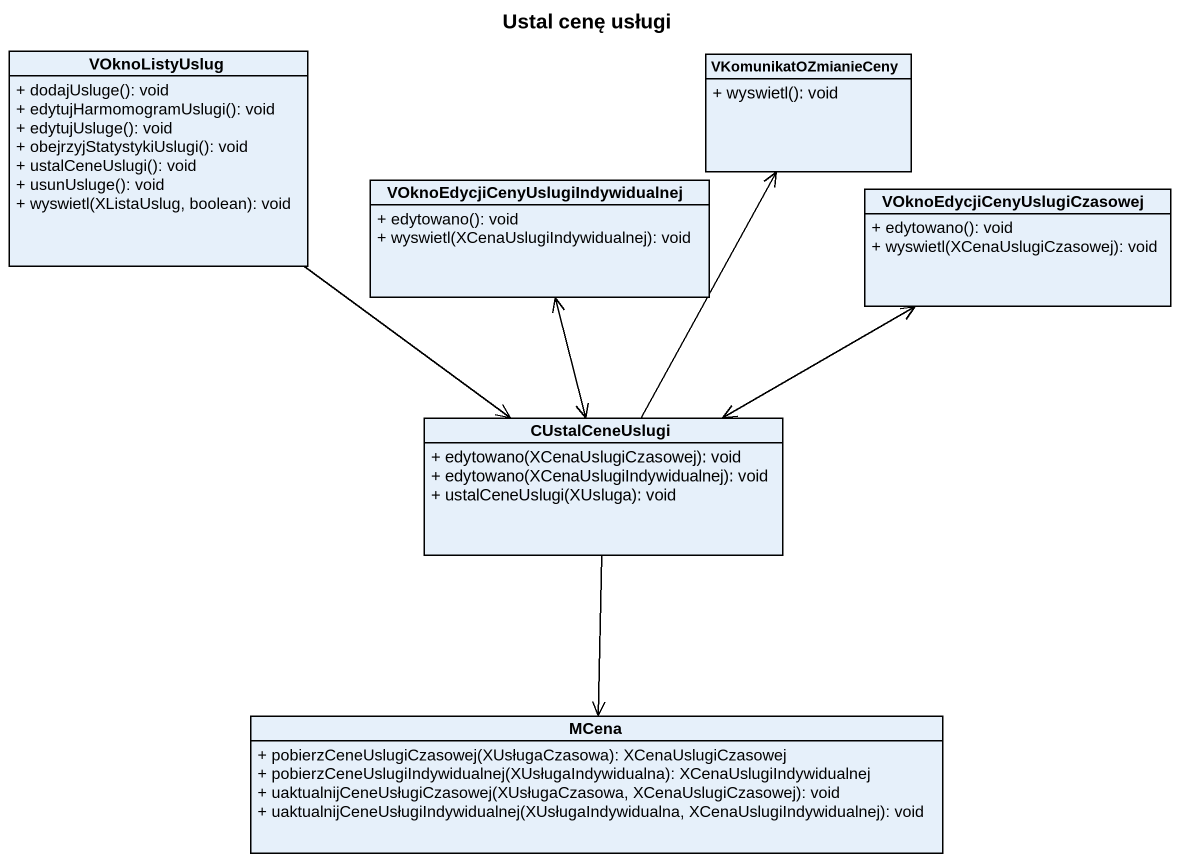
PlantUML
@startuml
title Ustal cenę usługi
hide circle
hide empty members
skinparam classAttributeIconSize 0
class VOknoListyUslug {
  + dodajUsluge(): void
  + edytujHarmomogramUslugi(): void
  + edytujUsluge(): void
  + obejrzyjStatystykiUslugi(): void
  + ustalCeneUslugi(): void
  + usunUsluge(): void
  + wyswietl(XListaUslug, boolean): void
}
class VKomunikatOZmianieCeny {
  + wyswietl(): void
}
class "VOknoEdycjiCenyUslugiIndywidualnej" as VOknoEdycjiCenyUslugiIndywid {
  + edytowano(): void
  + wyswietl(XCenaUslugiIndywidualnej): void
}
class "VOknoEdycjiCenyUslugiCzasowej" as VOknoEdycjiCenyUslugiCzasowe {
  + edytowano(): void
  + wyswietl(XCenaUslugiCzasowej): void
}
class CUstalCeneUslugi {
  + edytowano(XCenaUslugiCzasowej): void
  + edytowano(XCenaUslugiIndywidualnej): void
  + ustalCeneUslugi(XUsluga): void
}
class MCena {
  + pobierzCeneUslugiCzasowej(XUsługaCzasowa): XCenaUslugiCzasowej
  + pobierzCeneUslugiIndywidualnej(XUsługaIndywidualna): XCenaUslugiIndywidualnej
  + uaktualnijCeneUsługiCzasowej(XUsługaCzasowa, XCenaUslugiCzasowej): void
  + uaktualnijCeneUsługiIndywidualnej(XUsługaIndywidualna, XCenaUslugiIndywidualnej): void
}
VOknoListyUslug --> CUstalCeneUslugi
CUstalCeneUslugi -up-> VKomunikatOZmianieCeny
CUstalCeneUslugi <-up-> VOknoEdycjiCenyUslugiIndywid
CUstalCeneUslugi <-right-> VOknoEdycjiCenyUslugiCzasowe
CUstalCeneUslugi --> MCena
@enduml
